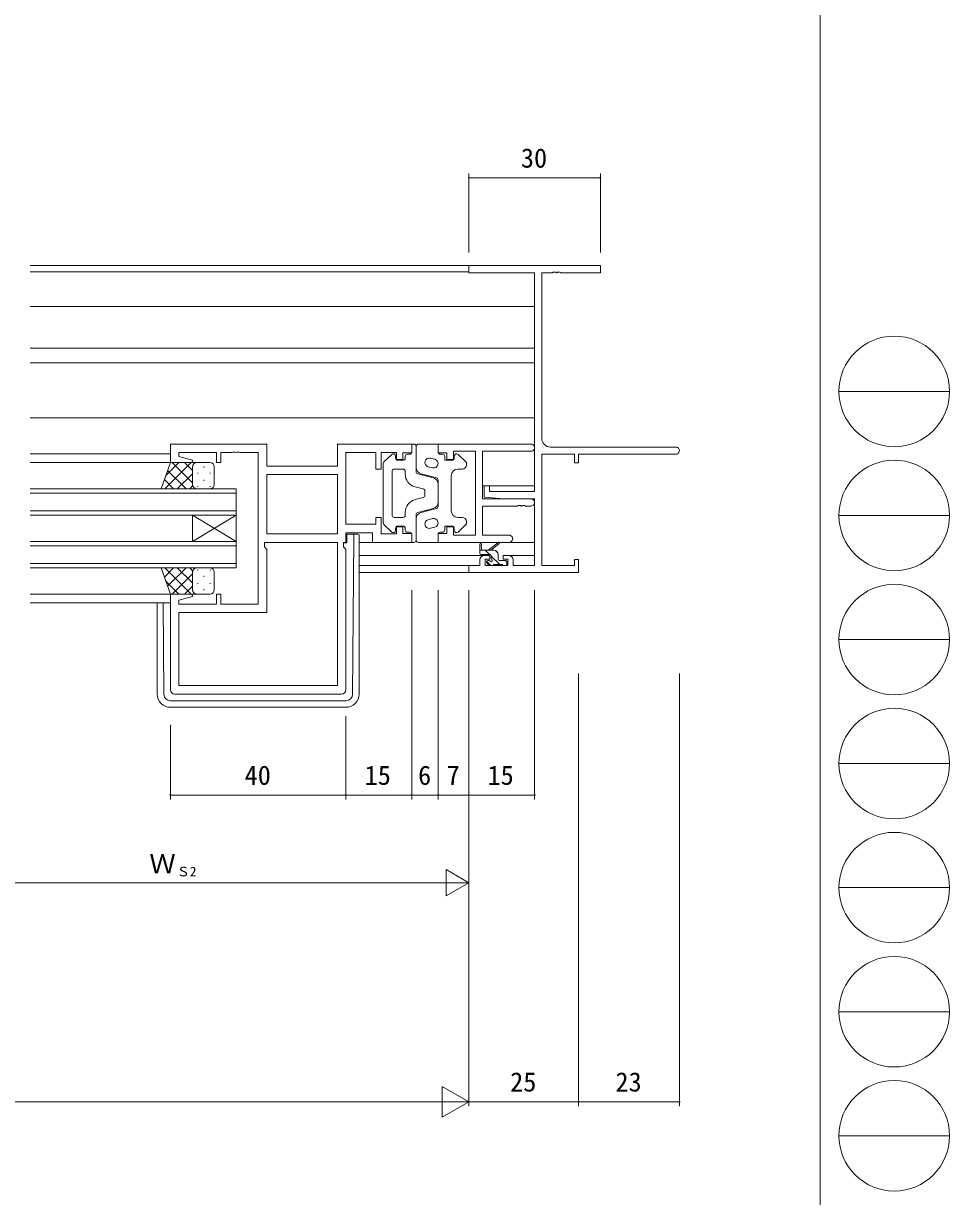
# Model space of a CAD drawing. Units: millimetres, scale not verified. Extents: x -567 to 567, y -403 to 403.
# Drawn here: x 355.7 to 566.7, y -267.4 to 0 of the extents above; entities that cross this region are included whole.
import ezdxf
from ezdxf.enums import TextEntityAlignment as Align

# ---------------------------------------------------------------- set-up
doc = ezdxf.new("R2010")
doc.units = ezdxf.units.MM
doc.header["$LTSCALE"] = 2
for name, color, linetype, lineweight in [('0-0_0', 7, 'Continuous', 9), ('0-1_USER1', 6, 'Continuous', 9), ('0-2_YKK_ZWAK', 2, 'Continuous', 9), ('0-3_YKK_11', 4, 'Continuous', 9), ('0-5_YKK_13', 7, 'Continuous', 9)]:
    doc.layers.add(name, color=color, linetype=linetype, lineweight=lineweight)
doc.styles.add('ＭＳ ゴシック', font='')
doc.styles.get('ＭＳ ゴシック').set_extended_font_data('MS Gothic')

msp = doc.modelspace()

# ---------------------------------------------------------------- linework, layer by layer
at = {"layer": '0-0_0'}
for p, q in [((457.158, -55.185), (487.158, -55.185)), ((457.158, -56.815), (457.158, -55.185)), ((487.158, -55.185), (487.158, -56.815)), ((472.158, -56.815), (457.158, -56.815)), ((472.158, -106.685), (472.158, -56.815)), ((473.788, -56.815), (473.788, -94.555)), ((476.2, -56.815), (473.788, -56.815)), ((476.383, -56.695), (476.2, -56.815)), ((476.933, -56.695), (476.383, -56.695)), ((477.116, -56.815), (476.933, -56.695)), ((477.2, -56.815), (477.116, -56.815)), ((477.383, -56.695), (477.2, -56.815)), ((477.933, -56.695), (477.383, -56.695)), ((478.116, -56.815), (477.933, -56.695)), ((487.158, -56.815), (478.116, -56.815)), ((389.158, -100.085), (389.158, -95.885)), ((389.158, -95.885), (411.158, -95.885)), ((411.158, -95.885), (411.158, -100.885)), ((427.228, -100.885), (427.228, -95.885)), ((427.228, -95.885), (444.158, -95.885)), ((444.158, -95.885), (444.158, -97.885)), ((450.158, -95.885), (471.343, -95.885)), ((450.158, -97.885), (450.158, -95.885)), ((391.088, -97.815), (391.088, -98.732)), ((399.658, -97.815), (391.088, -97.815)), ((391.088, -98.732), (394.187, -99.563)), ((399.658, -100.085), (399.658, -97.815)), ((400.658, -97.815), (400.658, -100.085)), ((403.2, -97.815), (400.658, -97.815)), ((403.383, -97.695), (403.2, -97.815)), ((403.933, -97.695), (403.383, -97.695)), ((404.116, -97.815), (403.933, -97.695)), ((404.2, -97.815), (404.116, -97.815)), ((404.383, -97.695), (404.2, -97.815)), ((404.933, -97.695), (404.383, -97.695)), ((405.116, -97.815), (404.933, -97.695)), ((409.158, -97.815), (405.116, -97.815)), ((409.158, -132.355), (409.158, -97.815)), ((429.158, -97.815), (429.158, -114.155)), ((435.958, -97.815), (429.158, -97.815)), ((435.958, -101.585), (435.958, -97.815)), ((437.158, -97.815), (437.158, -101.585)), ((440.658, -97.815), (437.158, -97.815)), ((440.658, -99.385), (440.658, -97.815)), ((442.158, -97.885), (442.158, -99.385)), ((444.158, -97.885), (442.158, -97.885)), ((452.158, -97.885), (450.158, -97.885)), ((452.158, -99.385), (452.158, -97.885)), ((453.658, -97.515), (453.658, -99.385)), ((458.658, -97.515), (453.658, -97.515)), ((458.658, -116.655), (458.658, -97.515)), ((460.288, -97.515), (460.288, -108.385)), ((471.343, -97.515), (460.288, -97.515)), ((473.788, -98.185), (473.788, -123.555)), ((481.258, -98.185), (473.788, -98.185)), ((475.788, -96.555), (504.343, -96.555)), ((481.258, -100.185), (481.258, -98.185)), ((504.343, -98.185), (482.158, -98.185)), ((482.158, -98.185), (482.158, -100.185)), ((394.119, -100.085), (389.158, -100.085)), ((394.187, -99.563), (394.119, -100.085)), ((400.658, -100.085), (399.658, -100.085)), ((411.158, -100.885), (427.228, -100.885)), ((437.158, -101.585), (435.958, -101.585)), ((442.158, -99.385), (440.658, -99.385)), ((453.658, -99.385), (452.158, -99.385)), ((482.158, -100.185), (481.258, -100.185)), ((411.158, -116.355), (411.158, -102.815)), ((411.158, -102.815), (427.228, -102.815)), ((411.158, -102.815), (427.228, -102.815)), ((427.228, -102.815), (427.228, -116.355)), ((460.658, -105.385), (461.858, -105.385)), ((460.658, -107.991), (460.658, -105.385)), ((461.858, -105.385), (461.858, -106.685)), ((461.858, -106.685), (472.158, -106.685)), ((460.288, -108.385), (471.343, -108.385)), ((465.158, -108.385), (460.658, -107.991)), ((472.158, -108.385), (465.158, -108.385)), ((472.158, -123.555), (472.158, -108.385)), ((460.288, -110.015), (460.288, -116.655)), ((468.2, -110.015), (460.288, -110.015)), ((468.383, -109.895), (468.2, -110.015)), ((468.933, -109.895), (468.383, -109.895)), ((469.116, -110.015), (468.933, -109.895)), ((469.2, -110.015), (469.116, -110.015)), ((469.383, -109.895), (469.2, -110.015)), ((469.933, -109.895), (469.383, -109.895)), ((470.116, -110.015), (469.933, -109.895)), ((471.343, -110.015), (470.116, -110.015)), ((429.158, -114.155), (435.958, -114.155)), ((435.958, -114.155), (435.958, -112.585)), ((435.958, -112.585), (437.158, -112.585)), ((437.158, -112.585), (437.158, -116.355)), ((440.658, -114.785), (442.158, -114.785)), ((440.658, -116.355), (440.658, -114.785)), ((442.158, -114.785), (442.158, -116.285)), ((452.158, -114.785), (453.658, -114.785)), ((452.158, -116.285), (452.158, -114.785)), ((453.658, -114.785), (453.658, -116.655)), ((427.228, -116.355), (411.158, -116.355)), ((429.158, -116.085), (429.158, -118.285)), ((435.228, -116.085), (429.158, -116.085)), ((435.228, -118.285), (435.228, -116.085)), ((437.158, -116.355), (440.658, -116.355)), ((442.158, -116.285), (444.158, -116.285)), ((444.158, -116.285), (444.158, -118.285)), ((450.158, -116.285), (452.158, -116.285)), ((450.158, -118.285), (450.158, -116.285)), ((453.658, -116.655), (458.658, -116.655)), ((460.288, -116.655), (466.343, -116.655)), ((410.558, -118.285), (427.228, -118.285)), ((410.558, -119.285), (410.558, -118.285)), ((411.158, -119.885), (410.558, -119.285)), ((411.158, -134.285), (411.158, -119.885)), ((427.228, -118.285), (427.228, -150.955)), ((428.628, -118.285), (428.628, -119.285)), ((429.158, -118.285), (428.628, -118.285)), ((428.628, -119.285), (429.158, -119.815)), ((429.158, -119.815), (429.158, -151.885)), ((444.158, -118.285), (435.228, -118.285)), ((466.343, -118.285), (450.158, -118.285)), ((459.658, -123.555), (459.658, -122.285)), ((460.658, -121.285), (461.958, -121.285)), ((460.858, -122.085), (460.858, -123.555)), ((461.958, -122.085), (460.858, -122.085)), ((461.958, -121.285), (461.958, -122.085)), ((464.958, -121.285), (466.258, -121.285)), ((464.958, -122.085), (464.958, -121.285)), ((466.058, -122.085), (464.958, -122.085)), ((466.058, -123.555), (466.058, -122.085)), ((467.258, -122.285), (467.258, -123.555)), ((481.258, -123.555), (481.258, -122.185)), ((481.258, -122.185), (482.158, -122.185)), ((482.158, -122.185), (482.158, -125.185)), ((457.158, -123.555), (459.658, -123.555)), ((457.158, -125.185), (457.158, -123.555)), ((482.158, -125.185), (457.158, -125.185)), ((460.858, -123.555), (466.058, -123.555)), ((467.258, -123.555), (472.158, -123.555)), ((473.788, -123.555), (481.258, -123.555)), ((389.158, -151.885), (389.158, -130.085)), ((389.158, -130.085), (394.119, -130.085)), ((394.187, -130.607), (391.088, -131.438)), ((394.119, -130.085), (394.187, -130.607)), ((399.658, -130.085), (400.658, -130.085)), ((399.658, -132.355), (399.658, -130.085)), ((400.658, -130.085), (400.658, -132.355)), ((391.088, -131.438), (391.088, -132.355)), ((391.088, -132.355), (399.658, -132.355)), ((400.658, -132.355), (409.158, -132.355)), ((391.088, -150.955), (391.088, -134.285)), ((391.088, -134.285), (411.158, -134.285)), ((427.228, -150.955), (391.088, -150.955)), ((427.228, -150.955), (391.088, -150.955)), ((428.158, -152.885), (390.158, -152.885))]:
    msp.add_line(p, q, dxfattribs=at)
for centre, radius, start, end in [((471.343, -96.7), 0.815, 269.99999, 90.00001), ((475.788, -94.555), 2, 180.00001, 269.99999), ((504.343, -97.37), 0.815, 269.99999, 90.00001), ((471.343, -109.2), 0.815, 269.99999, 90.00001), ((466.343, -117.47), 0.815, 269.99999, 90.00001), ((460.658, -122.285), 1, 90.00001, 179.99999), ((466.258, -122.285), 1, 0.00001, 89.99999), ((390.158, -151.885), 1, 180.00001, 269.99999), ((428.158, -151.885), 1, 270.00001, 359.99999)]:
    msp.add_arc(centre, radius, start, end, dxfattribs=at)
at = {"layer": '0-1_USER1'}
for p, q in [((457.158, -52.185), (457.158, -34.185)), ((487.158, -52.185), (487.158, -34.185)), ((457.158, -35.185), (487.158, -35.185)), ((444.158, -129.185), (444.158, -176.885)), ((450.158, -129.185), (450.158, -176.885)), ((450.158, -129.185), (450.158, -176.885)), ((457.158, -129.185), (457.158, -176.885)), ((457.158, -129.185), (457.158, -176.885)), ((472.158, -129.185), (472.158, -176.885)), ((444.158, -147.185), (444.158, -176.885)), ((457.158, -148.185), (457.158, -246.8)), ((457.158, -148.185), (457.158, -246.8)), ((482.158, -148.185), (482.158, -246.8)), ((482.158, -148.185), (482.158, -246.8)), ((505.158, -148.185), (505.158, -246.8)), ((389.158, -159.885), (389.158, -176.885)), ((429.158, -157.885), (429.158, -176.885)), ((429.158, -159.885), (429.158, -176.885)), ((457.158, -159.885), (457.158, -196.885)), ((389.158, -175.885), (429.158, -175.885)), ((444.158, -175.885), (429.158, -175.885)), ((444.158, -175.885), (450.158, -175.885)), ((457.158, -175.885), (450.158, -175.885)), ((457.158, -175.885), (472.158, -175.885)), ((457.158, -195.885), (451.962, -192.885)), ((451.962, -192.885), (451.962, -198.885)), ((451.158, -195.885), (328.158, -195.885)), ((457.158, -195.885), (446.766, -195.885)), ((457.158, -195.885), (451.962, -198.885)), ((451.096, -242.3), (451.096, -249.3)), ((457.158, -245.8), (451.096, -242.3)), ((450.158, -245.8), (-15.842, -245.8)), ((457.158, -245.8), (445.034, -245.8)), ((457.158, -245.8), (451.096, -249.3)), ((482.158, -245.8), (457.158, -245.8)), ((505.158, -245.8), (482.158, -245.8))]:
    msp.add_line(p, q, dxfattribs=at)
for centre, start, end in [((457.158, -35.185), 0, 180), ((457.158, -35.185), 180, 0), ((487.158, -35.185), 0, 180), ((487.158, -35.185), 180, 0), ((389.158, -175.885), 0, 180), ((389.158, -175.885), 180, 0), ((429.158, -175.885), 0, 180), ((429.158, -175.885), 0, 180), ((429.158, -175.885), 180, 0), ((429.158, -175.885), 180, 0), ((444.158, -175.885), 0, 180), ((444.158, -175.885), 0, 180), ((444.158, -175.885), 180, 0), ((444.158, -175.885), 180, 0), ((450.158, -175.885), 0, 180), ((450.158, -175.885), 0, 180), ((450.158, -175.885), 180, 0), ((450.158, -175.885), 180, 0), ((457.158, -175.885), 0, 180), ((457.158, -175.885), 0, 180), ((457.158, -175.885), 180, 0), ((457.158, -175.885), 180, 0), ((472.158, -175.885), 0, 180), ((472.158, -175.885), 180, 0), ((482.158, -245.8), 0, 180), ((482.158, -245.8), 0, 180), ((482.158, -245.8), 180, 0), ((482.158, -245.8), 180, 0), ((505.158, -245.8), 0, 180), ((505.158, -245.8), 180, 0)]:
    msp.add_arc(centre, 0.106, start, end, dxfattribs=at)
at = {"layer": '0-2_YKK_ZWAK'}
for p, q in [((357.158, -55.185), (457.458, -55.185)), ((357.158, -56.585), (457.158, -56.585)), ((357.158, -64.485), (472.158, -64.485)), ((357.158, -73.985), (472.158, -73.985)), ((357.158, -77.385), (472.158, -77.385)), ((357.158, -89.885), (472.158, -89.885)), ((357.158, -98.085), (389.158, -98.085)), ((357.158, -100.085), (389.658, -100.085)), ((357.158, -106.085), (404.158, -106.085)), ((404.158, -106.085), (404.158, -112.085)), ((460.288, -105.385), (460.958, -105.385)), ((461.558, -105.385), (472.158, -105.385)), ((404.158, -107.085), (357.158, -107.085)), ((472.045, -108.785), (472.158, -108.785)), ((357.158, -111.085), (404.158, -111.085)), ((404.158, -112.085), (357.158, -112.085)), ((404.158, -112.085), (394.158, -118.085)), ((404.158, -118.085), (394.158, -112.085)), ((394.158, -118.085), (394.158, -112.085)), ((404.158, -118.085), (404.158, -112.085)), ((357.158, -118.085), (404.158, -118.085)), ((404.158, -119.085), (357.158, -119.085)), ((404.158, -118.085), (404.158, -124.085)), ((435.528, -118.285), (432.158, -118.285)), ((466.343, -118.285), (472.158, -118.285)), ((432.158, -121.285), (460.658, -121.285)), ((466.258, -121.285), (472.158, -121.285)), ((357.158, -123.085), (404.158, -123.085)), ((404.158, -124.085), (357.158, -124.085)), ((432.158, -123.555), (457.458, -123.555)), ((432.158, -125.185), (457.458, -125.185)), ((357.158, -130.085), (389.658, -130.085)), ((357.158, -132.085), (389.158, -132.085))]:
    msp.add_line(p, q, dxfattribs=at)
at = {"layer": '0-3_YKK_11'}
for p, q in [((444.158, -95.885), (444.658, -95.885)), ((444.158, -97.685), (444.158, -95.885)), ((445.658, -95.885), (450.158, -95.885)), ((450.158, -95.885), (450.158, -97.685)), ((437.813, -99.937), (439.613, -98.223)), ((440.458, -98.585), (440.458, -99.085)), ((442.658, -98.685), (442.658, -99.085)), ((443.158, -98.185), (443.658, -98.185)), ((445.158, -102.198), (445.158, -96.385)), ((445.158, -96.385), (445.158, -101.225)), ((450.658, -98.185), (451.158, -98.185)), ((451.658, -98.685), (451.658, -99.585)), ((453.858, -98.585), (453.858, -99.085)), ((456.503, -99.937), (454.703, -98.223)), ((387.015, -106.085), (389.158, -100.085)), ((393.89, -100.085), (387.89, -106.085)), ((391.061, -100.085), (388.101, -103.046)), ((389.158, -100.085), (395.158, -100.085)), ((394.158, -104.706), (389.538, -100.085)), ((394.158, -101.877), (392.366, -100.085)), ((394.158, -101.085), (394.158, -104.685)), ((394.158, -101.485), (394.158, -105.085)), ((398.158, -100.085), (395.158, -100.085)), ((396.795, -101.005), (396.795, -101.205)), ((399.158, -105.085), (399.158, -101.085)), ((437.658, -100.299), (437.658, -113.871)), ((442.158, -101.585), (440.158, -101.585)), ((440.958, -99.585), (442.158, -99.585)), ((448.906, -101.293), (447.906, -101.033)), ((449.41, -99.358), (448.41, -99.098)), ((451.658, -99.585), (453.358, -99.585)), ((454.658, -101.585), (455.658, -101.585)), ((456.658, -100.299), (456.658, -100.585)), ((389.881, -106.085), (387.769, -103.974)), ((392.71, -106.085), (388.514, -101.89)), ((394.158, -102.645), (390.718, -106.085)), ((395.38, -102.42), (395.38, -102.62)), ((396.795, -104.035), (396.795, -104.235)), ((398.21, -102.42), (398.21, -102.62)), ((439.658, -102.085), (439.658, -112.085)), ((442.658, -102.085), (442.658, -102.715)), ((449.036, -103.593), (445.532, -102.682)), ((449.784, -103.588), (446.281, -102.677)), ((450.158, -110.098), (450.158, -104.072)), ((453.158, -111.085), (453.158, -103.085)), ((395.38, -106.085), (387.015, -106.085)), ((394.215, -105.417), (393.547, -106.085)), ((395.158, -106.085), (398.158, -106.085)), ((395.38, -105.45), (395.38, -105.65)), ((398.21, -105.45), (398.21, -105.65)), ((444.903, -105.619), (446.784, -106.108)), ((447.158, -106.591), (447.158, -107.085)), ((450.158, -109.125), (450.158, -105.045)), ((444.903, -108.552), (446.784, -108.063)), ((447.158, -107.579), (447.158, -107.085)), ((442.658, -112.085), (442.658, -111.455)), ((449.036, -110.577), (445.532, -111.488)), ((449.784, -110.582), (446.281, -111.493)), ((437.813, -114.233), (439.613, -115.947)), ((442.158, -112.585), (440.158, -112.585)), ((440.958, -114.585), (442.158, -114.585)), ((448.906, -112.877), (447.906, -113.137)), ((449.41, -114.813), (448.41, -115.073)), ((451.658, -114.585), (453.358, -114.585)), ((451.658, -114.585), (451.658, -115.485)), ((454.658, -112.585), (455.658, -112.585)), ((456.503, -114.233), (454.703, -115.947)), ((456.658, -113.871), (456.658, -113.585)), ((429.358, -118.385), (429.358, -116.385)), ((429.358, -116.385), (430.658, -116.385)), ((430.658, -116.385), (430.958, -116.385)), ((430.67, -152.897), (430.95, -117.385)), ((432.158, -116.685), (432.158, -117.385)), ((432.158, -117.385), (432.158, -152.885)), ((440.458, -115.585), (440.458, -115.085)), ((442.658, -115.485), (442.658, -115.085)), ((443.158, -115.985), (443.658, -115.985)), ((444.158, -116.485), (444.158, -118.285)), ((450.158, -118.285), (450.158, -116.485)), ((450.658, -115.985), (451.158, -115.985)), ((453.858, -115.585), (453.858, -115.085)), ((429.358, -118.385), (428.655, -118.385)), ((444.158, -118.285), (444.658, -118.285)), ((445.658, -118.285), (450.158, -118.285)), ((459.658, -120.755), (459.658, -118.756)), ((462.858, -120.055), (459.658, -120.055)), ((459.958, -118.929), (460.157, -120.055)), ((461.909, -121.055), (460.909, -120.055)), ((461.558, -120.055), (463.776, -118.372)), ((462.158, -120.055), (463.978, -118.654)), ((463.789, -120.69), (463.223, -120.124)), ((461.958, -121.055), (459.958, -121.055)), ((462.164, -123.555), (461.204, -122.595)), ((461.746, -123.467), (461.246, -122.967)), ((461.458, -122.455), (461.797, -122.455)), ((462.258, -121.994), (462.258, -121.355)), ((464.209, -123.355), (462.258, -121.404)), ((463.858, -122.155), (463.858, -121.055)), ((464.158, -122.455), (465.558, -122.455)), ((465.858, -122.759), (465.554, -122.455)), ((465.858, -122.755), (465.858, -123.255)), ((387.015, -124.087), (389.158, -130.087)), ((395.38, -124.087), (387.015, -124.087)), ((389.881, -124.087), (387.769, -126.199)), ((393.89, -130.087), (387.89, -124.087)), ((392.71, -124.087), (388.514, -128.283)), ((394.158, -125.467), (389.538, -130.087)), ((394.158, -127.527), (390.718, -124.087)), ((394.215, -124.755), (393.547, -124.087)), ((394.158, -128.687), (394.158, -125.087)), ((394.158, -129.087), (394.158, -125.487)), ((395.158, -124.087), (398.158, -124.087)), ((395.38, -124.722), (395.38, -124.522)), ((398.21, -124.722), (398.21, -124.522)), ((399.158, -125.087), (399.158, -129.087)), ((462.558, -123.555), (461.958, -123.555)), ((464.858, -123.355), (462.758, -123.355)), ((465.558, -123.555), (465.058, -123.555)), ((391.061, -130.087), (388.101, -127.126)), ((394.158, -128.295), (392.366, -130.087)), ((395.38, -127.752), (395.38, -127.552)), ((396.795, -126.137), (396.795, -125.937)), ((398.21, -127.752), (398.21, -127.552)), ((389.158, -130.087), (395.158, -130.087)), ((398.158, -130.087), (395.158, -130.087)), ((396.795, -129.167), (396.795, -128.967)), ((386.158, -132.085), (386.158, -152.885)), ((387.646, -152.897), (387.482, -132.085)), ((429.17, -154.385), (389.146, -154.385)), ((389.158, -155.885), (429.158, -155.885))]:
    msp.add_line(p, q, dxfattribs=at)
for points in [[(445.158, -111.972), (445.158, -117.785), (445.158, -112.945)], [(430.95, -117.385), (430.958, -116.385), (431.858, -116.385)]]:
    msp.add_lwpolyline(points, dxfattribs=at)
for centre, radius, start, end in [((444.658, -96.385), 0.5, 0, 90), ((445.658, -96.385), 0.5, 90, 180), ((439.958, -98.585), 0.5, 0, 133.60282), ((443.158, -98.685), 0.5, 90, 180), ((443.658, -97.685), 0.5, 270, 0), ((450.658, -97.685), 0.5, 180, 270), ((451.158, -98.685), 0.5, 0, 90), ((454.358, -98.585), 0.5, 46.39718, 180), ((395.158, -101.085), 1, 90, 180), ((395.158, -101.085), 1, 90, 180), ((398.158, -101.085), 1, 360, 90), ((438.158, -100.299), 0.5, 133.60282, 180), ((440.158, -102.085), 0.5, 90, 180), ((440.958, -99.085), 0.5, 180, 270), ((442.158, -99.085), 0.5, 270, 0), ((442.158, -102.085), 0.5, 0, 90), ((446.658, -101.225), 1.5, 180, 255.42578), ((448.158, -100.065), 1, 75.42578, 255.42578), ((449.158, -100.325), 1, 255.42578, 75.42578), ((454.658, -103.085), 1.5, 90, 180), ((453.358, -99.085), 0.5, 270, 0), ((455.658, -100.585), 1, 270, 0), ((456.158, -100.299), 0.5, 0, 46.39718), ((445.658, -102.715), 3, 180, 255.42578), ((445.658, -102.198), 0.5, 180, 255.42578), ((448.658, -105.045), 1.5, 0, 75.42578), ((449.658, -104.072), 0.5, 0, 75.42578), ((395.158, -105.085), 1, 180, 270), ((395.158, -105.085), 1, 180, 270), ((398.158, -105.085), 1, 270, 360), ((446.658, -106.591), 0.5, 0, 75.42578), ((445.658, -111.455), 3, 104.57422, 180), ((446.658, -107.579), 0.5, 284.57422, 0), ((448.658, -109.125), 1.5, 284.57422, 0), ((440.158, -112.085), 0.5, 180, 270), ((442.158, -112.085), 0.5, 270, 0), ((445.658, -111.972), 0.5, 104.57422, 180), ((446.658, -112.945), 1.5, 104.57422, 180), ((449.658, -110.098), 0.5, 284.57422, 0), ((454.658, -111.085), 1.5, 180, 270), ((438.158, -113.871), 0.5, 180, 226.39718), ((440.958, -115.085), 0.5, 90, 180), ((442.158, -115.085), 0.5, 0, 90), ((448.158, -114.105), 1, 104.57422, 284.57422), ((449.158, -113.845), 1, 284.57422, 104.57422), ((453.358, -115.085), 0.5, 0, 90), ((455.658, -113.585), 1, 0, 90), ((456.158, -113.871), 0.5, 313.60282, 0), ((431.858, -116.685), 0.3, 0, 90), ((439.958, -115.585), 0.5, 226.39718, 0), ((443.158, -115.485), 0.5, 180, 270), ((443.658, -116.485), 0.5, 0, 90), ((450.658, -116.485), 0.5, 90, 180), ((451.158, -115.485), 0.5, 270, 0), ((454.358, -115.585), 0.5, 180, 313.60282), ((444.658, -117.785), 0.5, 270, 0), ((445.658, -117.785), 0.5, 180, 270), ((459.858, -118.756), 0.2, 300, 180), ((462.858, -121.055), 1, 0, 90), ((463.958, -118.455), 0.2, 275.58289, 155.58289), ((459.958, -120.755), 0.3, 180, 270), ((461.458, -122.755), 0.3, 90, 225), ((461.797, -122.755), 0.3, 33.05573, 90), ((461.958, -121.355), 0.3, 0, 90), ((462.258, -122.455), 0.25, 213.05573, 56.94427), ((462.558, -121.994), 0.3, 180, 236.94427), ((464.158, -122.155), 0.3, 180, 270), ((465.558, -122.755), 0.3, 0, 90), ((395.158, -125.087), 1, 90, 180), ((395.158, -125.087), 1, 90, 180), ((398.158, -125.087), 1, 360, 90), ((461.958, -123.255), 0.3, 225, 270), ((462.558, -123.355), 0.2, 270, 0), ((465.058, -123.355), 0.2, 180, 270), ((465.558, -123.255), 0.3, 270, 0), ((395.158, -129.087), 1, 180, 270), ((395.158, -129.087), 1, 180, 270), ((398.158, -129.087), 1, 270, 360), ((389.158, -152.885), 3, 180, 270), ((389.146, -152.885), 1.5, 180.45233, 270), ((429.158, -152.885), 3, 270, 0), ((429.17, -152.885), 1.5, 270, 359.54767)]:
    msp.add_arc(centre, radius, start, end, dxfattribs=at)
at = {"layer": '0-5_YKK_13'}
for p, q in [((537.274, 399), (537.274, -351)), ((541.526, -83.88), (566.726, -83.88)), ((541.526, -112.16), (566.726, -112.16)), ((541.526, -140.44), (566.726, -140.44)), ((541.526, -168.72), (566.726, -168.72)), ((541.526, -197), (566.726, -197)), ((541.526, -225.28), (566.726, -225.28)), ((541.526, -253.56), (566.726, -253.56))]:
    msp.add_line(p, q, dxfattribs=at)
for centre in [(554.126, -83.88), (554.126, -112.16), (554.126, -140.44), (554.126, -168.72), (554.126, -197), (554.126, -225.28), (554.126, -253.56)]:
    msp.add_circle(centre, 12.6, dxfattribs=at)

# ---------------------------------------------------------------- texts
at = {"layer": '0-1_USER1', "style": 'ＭＳ ゴシック'}
for s, height, p in [('30', 4.399, (469.027, -34.185)), ('40', 4.399, (406.064, -174.885)), ('15', 4.399, (433.417, -174.885)), ('6', 4.399, (445.599, -174.885)), ('7', 4.399, (452.111, -174.885)), ('15', 4.399, (461.417, -174.885)), ('Ｗ', 4.399, (384.346, -195.085)), ('Ｓ2', 2.199, (390.584, -195.085)), ('25', 4.399, (466.576, -244.8)), ('23', 4.399, (490.576, -244.8))]:
    msp.add_text(s, height=height, dxfattribs=at).set_placement(p, align=Align.BOTTOM_LEFT)

doc.saveas('drawing.dxf')
